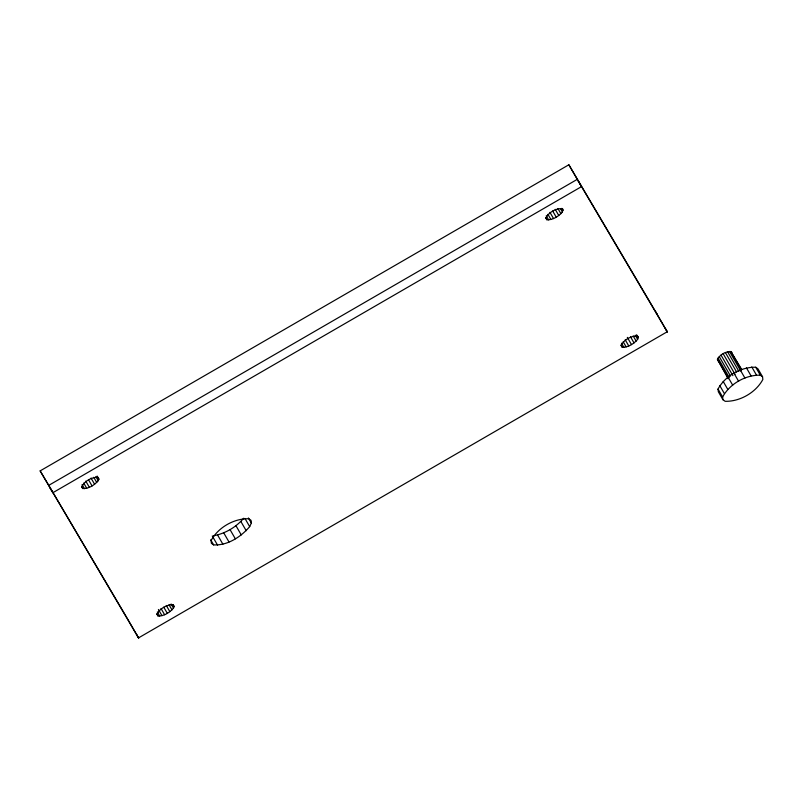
<?xml version="1.0" encoding="UTF-8"?>
<svg xmlns="http://www.w3.org/2000/svg" width="803" height="803" viewBox="0 0 803 803"><rect width="100%" height="100%" fill="white"/><g stroke="black" fill="none" stroke-linecap="round" stroke-linejoin="round"><path stroke-width="1.2" d="M98.217 480.706L98.93 479.17L97.836 477.323C91.492 477.163 84.666 481.087 81.665 486.688L82.749 488.535C88.731 488.876 94.453 485.112 98.217 480.706L95.838 476.58M173.468 608.122L174.181 606.586L173.097 604.739C166.743 604.579 159.917 608.513 156.916 614.114L158.01 615.961C163.983 616.292 169.704 612.528 173.468 608.122L171.089 604.007M249.683 526.627L251.339 523.054L251.038 520.334L248.789 518.738C233.994 518.347 218.065 527.511 211.079 540.57L211.38 543.29L213.628 544.896C227.56 545.679 240.91 536.916 249.683 526.627L244.955 518.447M562.391 211.952L562.983 209.252L562.02 208.569C555.666 208.409 548.84 212.333 545.839 217.934L546.923 219.781C552.906 220.112 558.627 216.358 562.391 211.952L560.604 208.86M637.642 339.368L638.234 336.668L637.271 335.985C630.917 335.825 624.092 339.749 621.09 345.35L622.184 347.207C628.157 347.538 633.878 343.774 637.642 339.368L635.263 335.242M728.16 378.705L717.42 359.312C719.92 354.655 725.601 351.383 730.881 351.523L741.691 369.43M718.033 389.053C725.019 376.005 740.928 366.861 755.713 367.232L757.952 368.828L762.549 376.778L762.85 379.488C755.854 392.537 739.944 401.681 725.159 401.309L722.921 399.713L718.334 391.764L718.033 389.053L722.62 397.003L722.921 399.713M722.62 397.003C729.616 383.954 745.515 374.81 760.311 375.182L762.549 376.778M213.347 535.812C224.991 533.694 236.052 527.31 243.67 518.246M136.63 634.581L138.718 638.224L40.15 470.889L568.855 164.776L656.924 313.893M48.561 485.464L577.267 179.35M717.521 360.286L718.324 360.848M40.15 470.889L127.045 618.019M755.713 367.232L760.311 375.182M751.759 366.921L756.346 374.871M746.459 367.915L751.046 375.864M730.881 351.523L741.52 369.952M740.356 370.123L744.943 378.072M729.455 351.413L740.727 370.916M727.568 351.764L738.84 371.277M725.39 352.557L736.652 372.06M723.132 353.701L735.026 374.288M734.032 373.325L738.619 381.274M721.014 355.087L732.908 375.674M719.247 356.582L730.519 376.095M718.012 358.038L729.275 377.551M728.1 377.209L732.697 385.159M717.42 359.312L728.06 377.741M723.172 381.395L727.759 389.345M719.699 385.48L724.286 393.43M655.75 311.905L667.423 332.111L665.336 328.467M578.1 180.785L667.223 331.769L138.517 637.893L127.647 619.063M568.855 164.776L581.502 186.637L52.797 492.751L49.395 486.899M636.578 334.741L638.355 337.832M561.919 208.358L563.104 210.416M633.176 335.975L636.157 341.124M557.924 208.549L560.895 213.708M630.465 336.738L634.029 342.921M555.204 209.322L558.778 215.505M627.324 337.37L631.489 344.587M552.665 210.988L556.238 217.171M625.206 339.779L628.779 345.963M549.955 212.363L553.528 218.546M623.178 341.757L626.159 346.906M547.927 214.341L550.898 219.49M621.502 343.212L623.881 347.338M620.99 345.139L622.184 347.207M546.251 215.796L548.63 219.922M545.739 217.723L546.923 219.781M172.996 604.529L174.181 606.586M97.143 476.079L98.93 479.17M169.001 604.729L171.972 609.879M93.75 477.303L96.721 482.462M166.291 605.492L169.855 611.675M91.03 478.076L94.603 484.259M163.742 607.158L167.315 613.341M88.491 479.742L92.064 485.925M161.032 608.533L164.605 614.717M85.78 481.117L89.354 487.301M158.412 609.487L161.985 615.67M83.753 483.095L86.724 488.244M157.328 611.976L159.707 616.092M82.077 484.55L84.456 488.676M156.816 613.894L158.01 615.961M81.565 486.477L82.749 488.535M248.388 517.945L251.339 523.054M240.89 521.518L246.21 530.713M235.952 525.704L241.261 534.908M230.029 529.599L235.339 538.803M223.696 532.801L229.016 542.005M217.583 535.009L222.893 544.213M212.283 536.002L217.593 545.207M210.677 539.777L213.628 544.896M731.674 352.085L731.784 353.059"/></g></svg>
